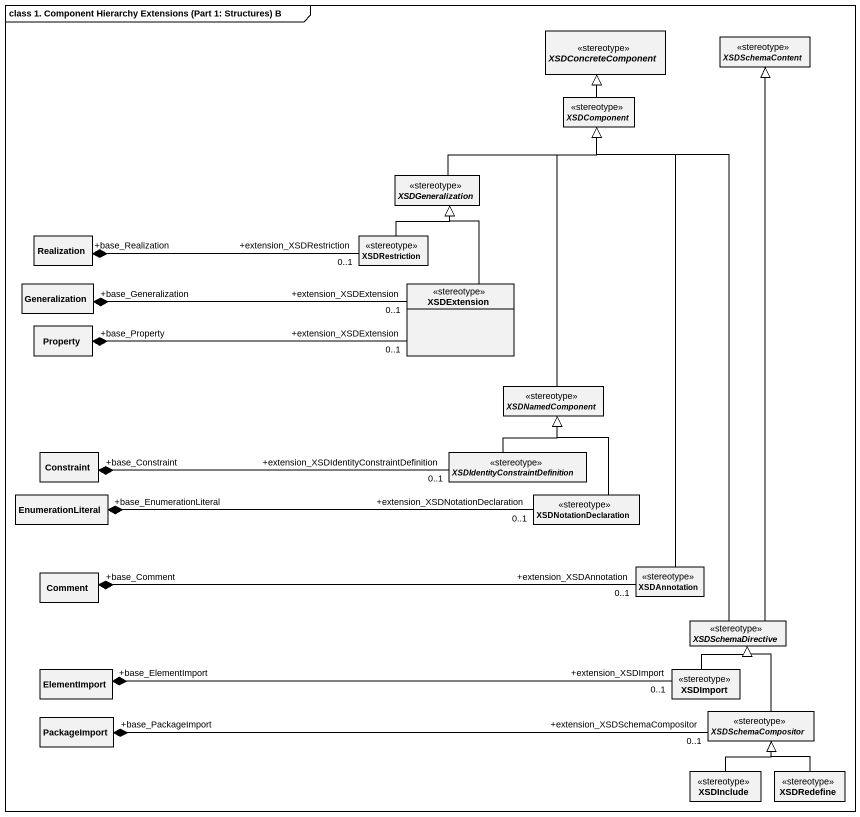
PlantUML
@startuml
mainframe class 1. Component Hierarchy Extensions (Part 1: Structures) B
hide circle
hide empty members
abstract class XSDConcreteComponent <<stereotype>>
abstract class XSDSchemaContent <<stereotype>>
abstract class XSDComponent <<stereotype>>
abstract class XSDGeneralization <<stereotype>>
class Realization
class XSDRestriction <<stereotype>>
class Generalization
class XSDExtension <<stereotype>>
class Property
abstract class XSDNamedComponent <<stereotype>>
class Constraint
abstract class "XSDIdentityConstraintDefinition" as XSDIdentityConstraintDefinit <<stereotype>>
class EnumerationLiteral
class XSDNotationDeclaration <<stereotype>>
class Comment
class XSDAnnotation <<stereotype>>
abstract class XSDSchemaDirective <<stereotype>>
class ElementImport
class XSDImport <<stereotype>>
class PackageImport
abstract class XSDSchemaCompositor <<stereotype>>
class XSDInclude <<stereotype>>
class XSDRedefine <<stereotype>>
XSDComponent -up-|> XSDConcreteComponent
XSDGeneralization -right-|> XSDComponent
XSDRestriction -up-|> XSDGeneralization
XSDRestriction "+extension_XSDRestriction\n0..1" -left-* "+base_Realization" Realization
XSDExtension -up-|> XSDGeneralization
XSDExtension "+extension_XSDExtension\n0..1" -left-* "+base_Generalization" Generalization
XSDExtension "+extension_XSDExtension\n0..1" -left-* "+base_Property" Property
XSDNamedComponent -up-|> XSDComponent
XSDIdentityConstraintDefinit -up-|> XSDNamedComponent
XSDIdentityConstraintDefinit "+extension_XSDIdentityConstraintDefinition\n0..1" -left-* "+base_Constraint" Constraint
XSDNotationDeclaration -up-|> XSDNamedComponent
XSDNotationDeclaration "+extension_XSDNotationDeclaration\n0..1" -left-* "+base_EnumerationLiteral" EnumerationLiteral
XSDAnnotation -up-|> XSDComponent
XSDAnnotation "+extension_XSDAnnotation\n0..1" -left-* "+base_Comment" Comment
XSDSchemaDirective -up-|> XSDSchemaContent
XSDSchemaDirective -up-|> XSDComponent
XSDImport -up-|> XSDSchemaDirective
XSDImport "+extension_XSDImport\n0..1" -left-* "+base_ElementImport" ElementImport
XSDSchemaCompositor -up-|> XSDSchemaDirective
XSDSchemaCompositor "+extension_XSDSchemaCompositor\n0..1" -left-* "+base_PackageImport" PackageImport
XSDInclude -up-|> XSDSchemaCompositor
XSDRedefine -up-|> XSDSchemaCompositor
@enduml
